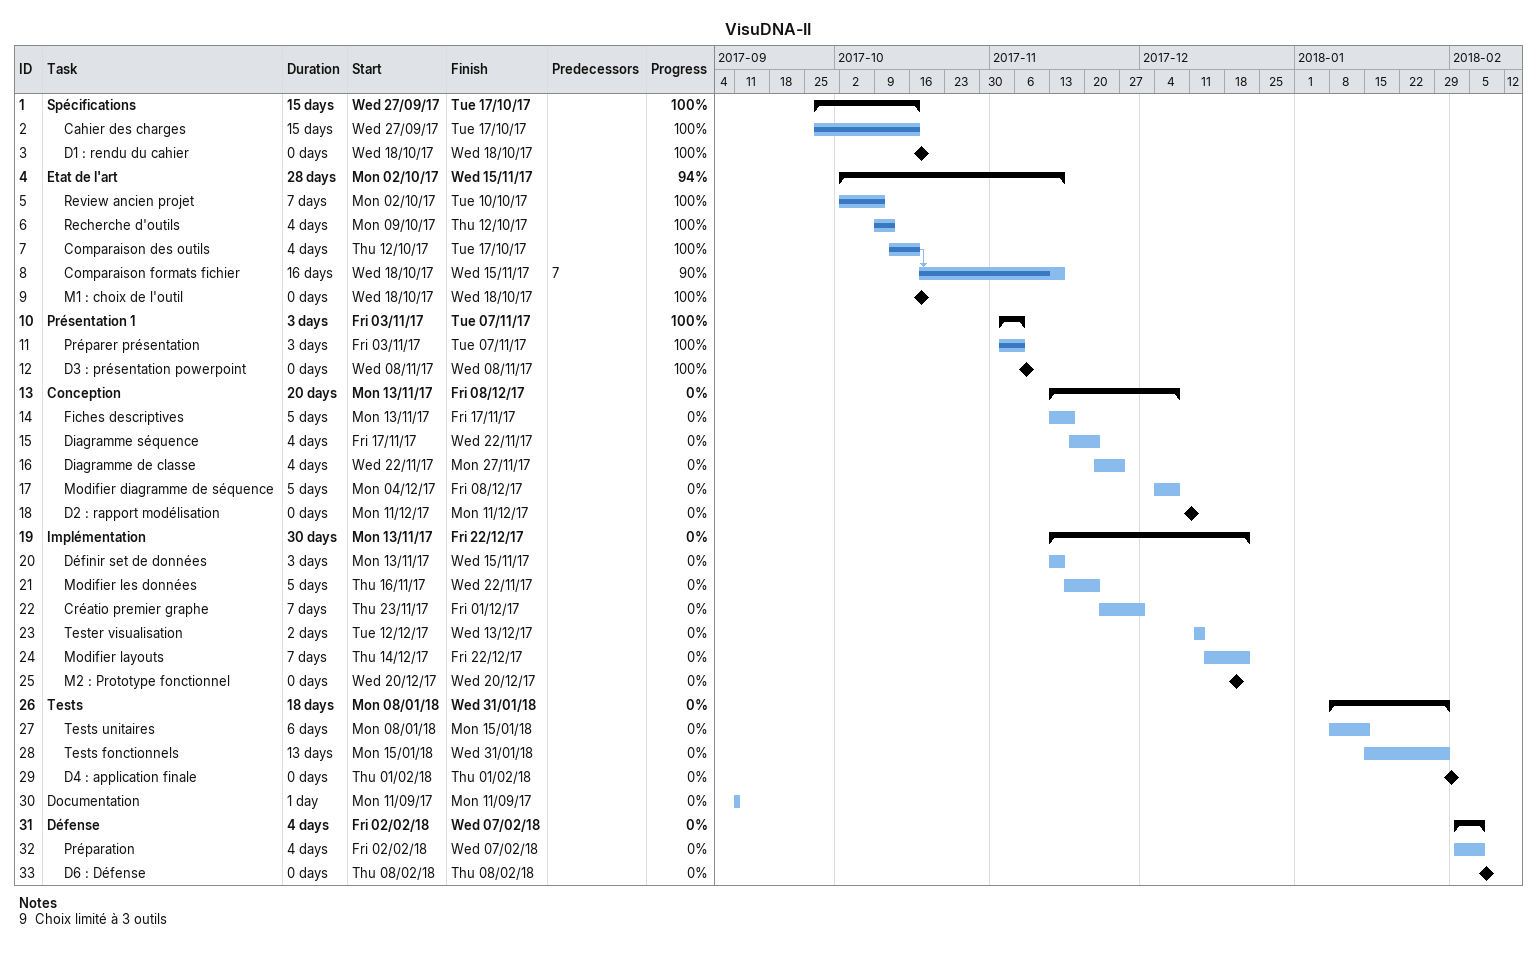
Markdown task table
VisuDNA-II

| ID | Level | Task | Duration | Start | Finish | Predecessors | % complete |
|---|---|---|---|---|---|---|---|
| 1 | 1 | **Spécifications** | 15d | 2017-09-27 | 2017-10-17 |  | 100 |
| 2 | 2 | Cahier des charges | 15d | 2017-09-27 | 2017-10-17 |  | 100 |
| 3 | 2 | D1 : rendu du cahier | 0d | 2017-10-18 | 2017-10-18 |  | 100 |
| 4 | 1 | **Etat de l'art** | 28d | 2017-10-02 | 2017-11-15 |  | 94 |
| 5 | 2 | Review ancien projet | 7d | 2017-10-02 | 2017-10-10 |  | 100 |
| 6 | 2 | Recherche d'outils | 4d | 2017-10-09 | 2017-10-12 |  | 100 |
| 7 | 2 | Comparaison des outils | 4d | 2017-10-12 | 2017-10-17 |  | 100 |
| 8 | 2 | Comparaison formats fichier | 16d | 2017-10-18 | 2017-11-15 | 7 | 90 |
| 9 | 2 | M1 : choix de l'outil | 0d | 2017-10-18 | 2017-10-18 |  | 100 |
| 10 | 1 | **Présentation 1** | 3d | 2017-11-03 | 2017-11-07 |  | 100 |
| 11 | 2 | Préparer présentation | 3d | 2017-11-03 | 2017-11-07 |  | 100 |
| 12 | 2 | D3 : présentation powerpoint | 0d | 2017-11-08 | 2017-11-08 |  | 100 |
| 13 | 1 | **Conception** | 20d | 2017-11-13 | 2017-12-08 |  | 0 |
| 14 | 2 | Fiches descriptives | 5d | 2017-11-13 | 2017-11-17 |  | 0 |
| 15 | 2 | Diagramme séquence | 4d | 2017-11-17 | 2017-11-22 |  | 0 |
| 16 | 2 | Diagramme de classe | 4d | 2017-11-22 | 2017-11-27 |  | 0 |
| 17 | 2 | Modifier diagramme de séquence | 5d | 2017-12-04 | 2017-12-08 |  | 0 |
| 18 | 2 | D2 : rapport modélisation | 0d | 2017-12-11 | 2017-12-11 |  | 0 |
| 19 | 1 | **Implémentation** | 30d | 2017-11-13 | 2017-12-22 |  | 0 |
| 20 | 2 | Définir set de données | 3d | 2017-11-13 | 2017-11-15 |  | 0 |
| 21 | 2 | Modifier les données | 5d | 2017-11-16 | 2017-11-22 |  | 0 |
| 22 | 2 | Créatio premier graphe | 7d | 2017-11-23 | 2017-12-01 |  | 0 |
| 23 | 2 | Tester visualisation | 2d | 2017-12-12 | 2017-12-13 |  | 0 |
| 24 | 2 | Modifier layouts | 7d | 2017-12-14 | 2017-12-22 |  | 0 |
| 25 | 2 | M2 : Prototype fonctionnel | 0d | 2017-12-20 | 2017-12-20 |  | 0 |
| 26 | 1 | **Tests** | 18d | 2018-01-08 | 2018-01-31 |  | 0 |
| 27 | 2 | Tests unitaires | 6d | 2018-01-08 | 2018-01-15 |  | 0 |
| 28 | 2 | Tests fonctionnels | 13d | 2018-01-15 | 2018-01-31 |  | 0 |
| 29 | 2 | D4 : application finale | 0d | 2018-02-01 | 2018-02-01 |  | 0 |
| 30 | 1 | Documentation | 1d | 2017-09-11 | 2017-09-11 |  | 0 |
| 31 | 1 | **Défense** | 4d | 2018-02-02 | 2018-02-07 |  | 0 |
| 32 | 2 | Préparation | 4d | 2018-02-02 | 2018-02-07 |  | 0 |
| 33 | 2 | D6 : Défense | 0d | 2018-02-08 | 2018-02-08 |  | 0 |

Notes
- 9: Choix limité à 3 outils
